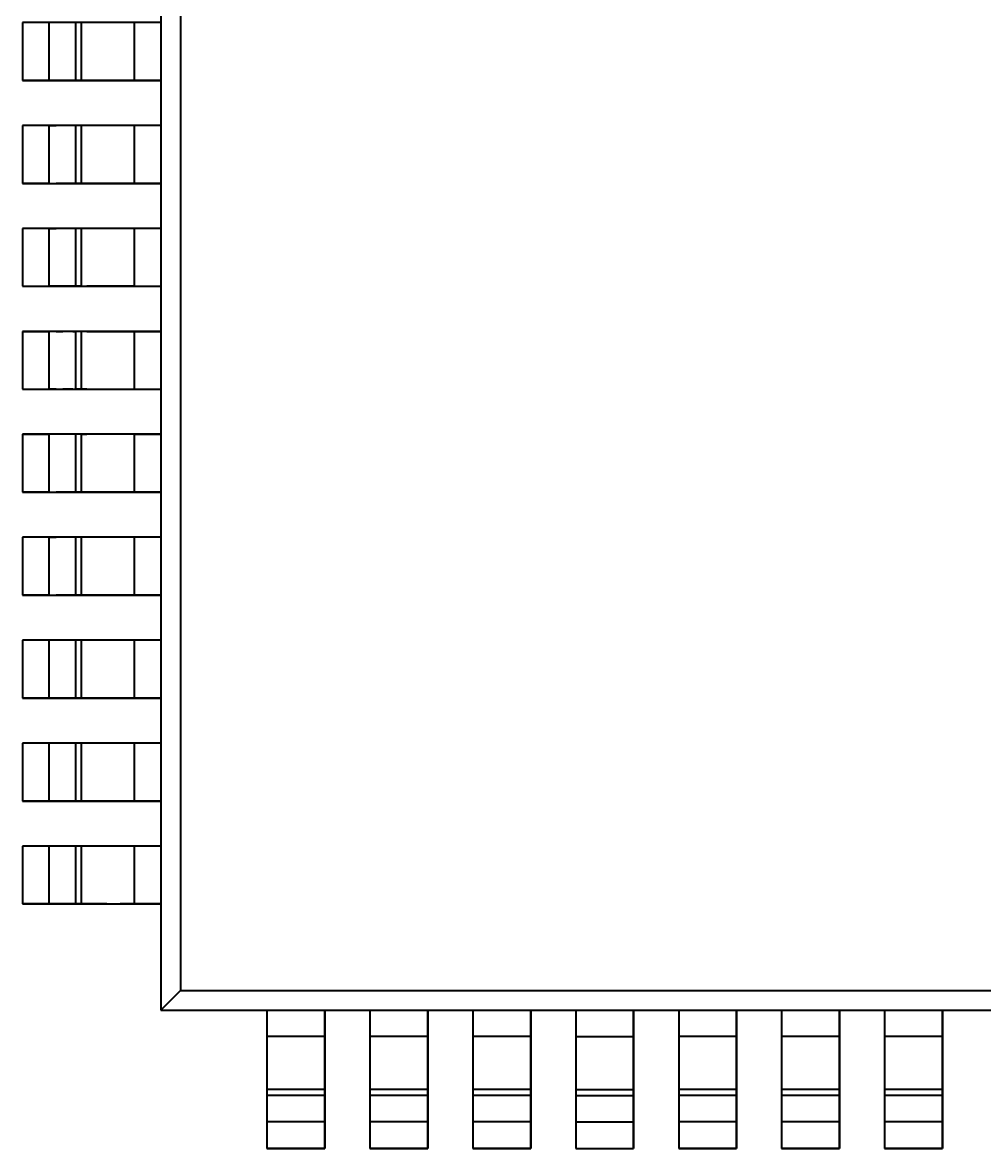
# Model space of a CAD drawing. Header units: inches. Extents: x -969 to 2045, y -594 to 12.
# Drawn here: x -794.25 to -779.3, y -189.72 to -172.22 of the extents above; entities that cross this region are included whole.
import ezdxf

# ---------------------------------------------------------------- set-up
doc = ezdxf.new("R2010")
doc.units = ezdxf.units.IN
doc.header["$MEASUREMENT"] = 0
doc.layers.add('Основная', color=7, linetype='Continuous', lineweight=40)

msp = doc.modelspace()

# ---------------------------------------------------------------- linework, layer by layer
at = {"layer": 'Основная'}
for p, q in [((-792.099, -167.367), (-792.099, -187.567)), ((-792.099, -167.367), (-792.099, -187.567)), ((-791.795, -167.671), (-791.795, -187.263)), ((-791.795, -167.671), (-791.795, -187.263)), ((-794.249, -172.217), (-794.249, -173.117)), ((-793.837, -172.217), (-794.249, -172.217)), ((-794.249, -172.217), (-794.249, -173.117)), ((-794.249, -172.217), (-794.249, -173.117)), ((-793.837, -172.217), (-794.249, -172.217)), ((-794.249, -172.217), (-794.249, -173.117)), ((-793.727, -172.217), (-793.837, -172.217)), ((-793.837, -172.217), (-793.837, -173.117)), ((-793.727, -172.217), (-793.837, -172.217)), ((-793.837, -172.217), (-793.837, -173.117)), ((-793.623, -172.217), (-793.727, -172.217)), ((-793.623, -172.217), (-793.727, -172.217)), ((-793.535, -172.217), (-793.623, -172.217)), ((-793.535, -172.217), (-793.623, -172.217)), ((-793.467, -172.217), (-793.535, -172.217)), ((-793.467, -172.217), (-793.535, -172.217)), ((-793.425, -172.217), (-793.467, -172.217)), ((-793.425, -172.217), (-793.467, -172.217)), ((-793.335, -172.217), (-793.425, -172.217)), ((-793.425, -172.217), (-793.425, -173.117)), ((-793.335, -172.217), (-793.425, -172.217)), ((-793.425, -172.217), (-793.425, -173.117)), ((-793.249, -172.217), (-793.335, -172.217)), ((-793.335, -172.217), (-793.335, -173.117)), ((-793.249, -172.217), (-793.335, -172.217)), ((-793.335, -172.217), (-793.335, -173.117)), ((-793.115, -172.217), (-793.249, -172.217)), ((-793.115, -172.217), (-793.249, -172.217)), ((-792.937, -172.217), (-793.115, -172.217)), ((-792.937, -172.217), (-793.115, -172.217)), ((-792.731, -172.217), (-792.937, -172.217)), ((-792.731, -172.217), (-792.937, -172.217)), ((-792.511, -172.217), (-792.731, -172.217)), ((-792.511, -172.217), (-792.731, -172.217)), ((-792.099, -172.217), (-792.511, -172.217)), ((-792.511, -172.217), (-792.511, -173.117)), ((-792.099, -172.217), (-792.511, -172.217)), ((-792.511, -172.217), (-792.511, -173.117)), ((-794.249, -173.117), (-792.099, -173.117)), ((-793.837, -173.117), (-794.249, -173.117)), ((-794.249, -173.117), (-792.099, -173.117)), ((-793.837, -173.117), (-794.249, -173.117)), ((-793.727, -173.117), (-793.837, -173.117)), ((-793.727, -173.117), (-793.837, -173.117)), ((-793.623, -173.117), (-793.727, -173.117)), ((-793.623, -173.117), (-793.727, -173.117)), ((-793.535, -173.117), (-793.623, -173.117)), ((-793.535, -173.117), (-793.623, -173.117)), ((-793.467, -173.117), (-793.535, -173.117)), ((-793.467, -173.117), (-793.535, -173.117)), ((-793.425, -173.117), (-793.467, -173.117)), ((-793.425, -173.117), (-793.467, -173.117)), ((-793.335, -173.117), (-793.425, -173.117)), ((-793.335, -173.117), (-793.425, -173.117)), ((-793.249, -173.117), (-793.335, -173.117)), ((-793.249, -173.117), (-793.335, -173.117)), ((-793.115, -173.117), (-793.249, -173.117)), ((-793.115, -173.117), (-793.249, -173.117)), ((-792.937, -173.117), (-793.115, -173.117)), ((-792.937, -173.117), (-793.115, -173.117)), ((-792.731, -173.117), (-792.937, -173.117)), ((-792.731, -173.117), (-792.937, -173.117)), ((-792.511, -173.117), (-792.731, -173.117)), ((-792.511, -173.117), (-792.731, -173.117)), ((-792.099, -173.117), (-792.511, -173.117)), ((-792.099, -173.117), (-792.511, -173.117)), ((-792.099, -173.117), (-792.099, -173.817)), ((-792.099, -173.117), (-792.099, -173.817)), ((-792.099, -173.817), (-794.249, -173.817)), ((-794.249, -173.817), (-794.249, -174.717)), ((-793.837, -173.817), (-794.249, -173.817)), ((-794.249, -173.817), (-794.249, -174.717)), ((-792.099, -173.817), (-794.249, -173.817)), ((-794.249, -173.817), (-794.249, -174.717)), ((-793.837, -173.817), (-794.249, -173.817)), ((-794.249, -173.817), (-794.249, -174.717)), ((-793.837, -173.817), (-793.727, -173.817)), ((-793.837, -173.817), (-793.837, -174.717)), ((-793.837, -173.817), (-793.727, -173.817)), ((-793.837, -173.817), (-793.837, -174.717)), ((-793.623, -173.817), (-793.727, -173.817)), ((-793.623, -173.817), (-793.727, -173.817)), ((-793.535, -173.817), (-793.623, -173.817)), ((-793.535, -173.817), (-793.623, -173.817)), ((-793.467, -173.817), (-793.535, -173.817)), ((-793.467, -173.817), (-793.535, -173.817)), ((-793.425, -173.817), (-793.467, -173.817)), ((-793.425, -173.817), (-793.467, -173.817)), ((-793.335, -173.817), (-793.425, -173.817)), ((-793.425, -173.817), (-793.425, -174.717)), ((-793.335, -173.817), (-793.425, -173.817)), ((-793.425, -173.817), (-793.425, -174.717)), ((-793.249, -173.817), (-793.335, -173.817)), ((-793.335, -173.817), (-793.335, -174.717)), ((-793.249, -173.817), (-793.335, -173.817)), ((-793.335, -173.817), (-793.335, -174.717)), ((-793.115, -173.817), (-793.249, -173.817)), ((-793.115, -173.817), (-793.249, -173.817)), ((-792.937, -173.817), (-793.115, -173.817)), ((-792.937, -173.817), (-793.115, -173.817)), ((-792.731, -173.817), (-792.937, -173.817)), ((-792.731, -173.817), (-792.937, -173.817)), ((-792.511, -173.817), (-792.731, -173.817)), ((-792.511, -173.817), (-792.731, -173.817)), ((-792.099, -173.817), (-792.511, -173.817)), ((-792.511, -173.817), (-792.511, -174.717)), ((-792.099, -173.817), (-792.511, -173.817)), ((-792.511, -173.817), (-792.511, -174.717)), ((-794.249, -174.717), (-792.099, -174.717)), ((-793.837, -174.717), (-794.249, -174.717)), ((-794.249, -174.717), (-792.099, -174.717)), ((-793.837, -174.717), (-794.249, -174.717)), ((-793.837, -174.717), (-793.727, -174.717)), ((-793.837, -174.717), (-793.727, -174.717)), ((-793.623, -174.717), (-793.727, -174.717)), ((-793.623, -174.717), (-793.727, -174.717)), ((-793.535, -174.717), (-793.623, -174.717)), ((-793.535, -174.717), (-793.623, -174.717)), ((-793.467, -174.717), (-793.535, -174.717)), ((-793.467, -174.717), (-793.535, -174.717)), ((-793.425, -174.717), (-793.467, -174.717)), ((-793.425, -174.717), (-793.467, -174.717)), ((-793.335, -174.717), (-793.425, -174.717)), ((-793.335, -174.717), (-793.425, -174.717)), ((-793.249, -174.717), (-793.335, -174.717)), ((-793.249, -174.717), (-793.335, -174.717)), ((-793.115, -174.717), (-793.249, -174.717)), ((-793.115, -174.717), (-793.249, -174.717)), ((-792.937, -174.717), (-793.115, -174.717)), ((-792.937, -174.717), (-793.115, -174.717)), ((-792.731, -174.717), (-792.937, -174.717)), ((-792.731, -174.717), (-792.937, -174.717)), ((-792.511, -174.717), (-792.731, -174.717)), ((-792.511, -174.717), (-792.731, -174.717)), ((-792.099, -174.717), (-792.511, -174.717)), ((-792.099, -174.717), (-792.511, -174.717)), ((-792.099, -174.717), (-792.099, -175.417)), ((-792.099, -174.717), (-792.099, -175.417)), ((-792.099, -175.417), (-794.249, -175.417)), ((-794.249, -175.417), (-794.249, -176.317)), ((-793.837, -175.417), (-794.249, -175.417)), ((-794.249, -175.417), (-794.249, -176.317)), ((-792.099, -175.417), (-794.249, -175.417)), ((-794.249, -175.417), (-794.249, -176.317)), ((-793.837, -175.417), (-794.249, -175.417)), ((-794.249, -175.417), (-794.249, -176.317)), ((-793.837, -175.417), (-793.727, -175.417)), ((-793.837, -175.417), (-793.837, -176.317)), ((-793.837, -175.417), (-793.727, -175.417)), ((-793.837, -175.417), (-793.837, -176.317)), ((-793.623, -175.417), (-793.727, -175.417)), ((-793.623, -175.417), (-793.727, -175.417)), ((-793.535, -175.417), (-793.623, -175.417)), ((-793.535, -175.417), (-793.623, -175.417)), ((-793.467, -175.417), (-793.535, -175.417)), ((-793.467, -175.417), (-793.535, -175.417)), ((-793.425, -175.417), (-793.467, -175.417)), ((-793.425, -175.417), (-793.467, -175.417)), ((-793.335, -175.417), (-793.425, -175.417)), ((-793.425, -175.417), (-793.425, -176.317)), ((-793.335, -175.417), (-793.425, -175.417)), ((-793.425, -175.417), (-793.425, -176.317)), ((-793.249, -175.417), (-793.335, -175.417)), ((-793.335, -175.417), (-793.335, -176.317)), ((-793.249, -175.417), (-793.335, -175.417)), ((-793.335, -175.417), (-793.335, -176.317)), ((-793.115, -175.417), (-793.249, -175.417)), ((-793.115, -175.417), (-793.249, -175.417)), ((-792.937, -175.417), (-793.115, -175.417)), ((-792.937, -175.417), (-793.115, -175.417)), ((-792.731, -175.417), (-792.937, -175.417)), ((-792.731, -175.417), (-792.937, -175.417)), ((-792.511, -175.417), (-792.731, -175.417)), ((-792.511, -175.417), (-792.731, -175.417)), ((-792.099, -175.417), (-792.511, -175.417)), ((-792.511, -175.417), (-792.511, -176.317)), ((-792.099, -175.417), (-792.511, -175.417)), ((-792.511, -175.417), (-792.511, -176.317)), ((-794.249, -176.317), (-792.099, -176.317)), ((-794.249, -176.317), (-793.837, -176.317)), ((-794.249, -176.317), (-792.099, -176.317)), ((-794.249, -176.317), (-793.837, -176.317)), ((-793.727, -176.317), (-793.837, -176.317)), ((-793.727, -176.317), (-793.837, -176.317)), ((-793.623, -176.317), (-793.727, -176.317)), ((-793.623, -176.317), (-793.727, -176.317)), ((-793.535, -176.317), (-793.623, -176.317)), ((-793.535, -176.317), (-793.623, -176.317)), ((-793.467, -176.317), (-793.535, -176.317)), ((-793.467, -176.317), (-793.535, -176.317)), ((-793.425, -176.317), (-793.467, -176.317)), ((-793.425, -176.317), (-793.467, -176.317)), ((-793.335, -176.317), (-793.425, -176.317)), ((-793.335, -176.317), (-793.425, -176.317)), ((-793.335, -176.317), (-793.249, -176.317)), ((-793.335, -176.317), (-793.249, -176.317)), ((-793.115, -176.317), (-793.249, -176.317)), ((-793.115, -176.317), (-793.249, -176.317)), ((-792.937, -176.317), (-793.115, -176.317)), ((-792.937, -176.317), (-793.115, -176.317)), ((-792.731, -176.317), (-792.937, -176.317)), ((-792.731, -176.317), (-792.937, -176.317)), ((-792.511, -176.317), (-792.731, -176.317)), ((-792.511, -176.317), (-792.731, -176.317)), ((-792.511, -176.317), (-792.099, -176.317)), ((-792.511, -176.317), (-792.099, -176.317)), ((-792.099, -176.317), (-792.099, -177.017)), ((-792.099, -176.317), (-792.099, -177.017)), ((-792.099, -177.017), (-794.249, -177.017)), ((-794.249, -177.017), (-794.249, -177.917)), ((-794.249, -177.017), (-793.837, -177.017)), ((-794.249, -177.017), (-794.249, -177.917)), ((-792.099, -177.017), (-794.249, -177.017)), ((-794.249, -177.017), (-794.249, -177.917)), ((-794.249, -177.017), (-793.837, -177.017)), ((-794.249, -177.017), (-794.249, -177.917)), ((-793.727, -177.017), (-793.837, -177.017)), ((-793.837, -177.017), (-793.837, -177.917)), ((-793.727, -177.017), (-793.837, -177.017)), ((-793.837, -177.017), (-793.837, -177.917)), ((-793.727, -177.017), (-793.623, -177.017)), ((-793.727, -177.017), (-793.623, -177.017)), ((-793.535, -177.017), (-793.623, -177.017)), ((-793.535, -177.017), (-793.623, -177.017)), ((-793.467, -177.017), (-793.535, -177.017)), ((-793.467, -177.017), (-793.535, -177.017)), ((-793.467, -177.017), (-793.425, -177.017)), ((-793.467, -177.017), (-793.425, -177.017)), ((-793.335, -177.017), (-793.425, -177.017)), ((-793.425, -177.017), (-793.425, -177.917)), ((-793.335, -177.017), (-793.425, -177.017)), ((-793.425, -177.017), (-793.425, -177.917)), ((-793.249, -177.017), (-793.335, -177.017)), ((-793.335, -177.017), (-793.335, -177.917)), ((-793.249, -177.017), (-793.335, -177.017)), ((-793.335, -177.017), (-793.335, -177.917)), ((-793.249, -177.017), (-793.115, -177.017)), ((-793.249, -177.017), (-793.115, -177.017)), ((-793.115, -177.017), (-792.937, -177.017)), ((-793.115, -177.017), (-792.937, -177.017)), ((-792.937, -177.017), (-792.731, -177.017)), ((-792.937, -177.017), (-792.731, -177.017)), ((-792.731, -177.017), (-792.511, -177.017)), ((-792.731, -177.017), (-792.511, -177.017)), ((-792.511, -177.017), (-792.099, -177.017)), ((-792.511, -177.017), (-792.511, -177.917)), ((-792.511, -177.017), (-792.099, -177.017)), ((-792.511, -177.017), (-792.511, -177.917)), ((-794.249, -177.917), (-792.099, -177.917)), ((-794.249, -177.917), (-793.837, -177.917)), ((-794.249, -177.917), (-792.099, -177.917)), ((-794.249, -177.917), (-793.837, -177.917)), ((-793.727, -177.917), (-793.837, -177.917)), ((-793.727, -177.917), (-793.837, -177.917)), ((-793.727, -177.917), (-793.623, -177.917)), ((-793.727, -177.917), (-793.623, -177.917)), ((-793.535, -177.917), (-793.623, -177.917)), ((-793.535, -177.917), (-793.623, -177.917)), ((-793.467, -177.917), (-793.535, -177.917)), ((-793.467, -177.917), (-793.535, -177.917)), ((-793.467, -177.917), (-793.425, -177.917)), ((-793.467, -177.917), (-793.425, -177.917)), ((-793.335, -177.917), (-793.425, -177.917)), ((-793.335, -177.917), (-793.425, -177.917)), ((-793.249, -177.917), (-793.335, -177.917)), ((-793.249, -177.917), (-793.335, -177.917)), ((-793.249, -177.917), (-793.115, -177.917)), ((-793.249, -177.917), (-793.115, -177.917)), ((-793.115, -177.917), (-792.937, -177.917)), ((-793.115, -177.917), (-792.937, -177.917)), ((-792.937, -177.917), (-792.731, -177.917)), ((-792.937, -177.917), (-792.731, -177.917)), ((-792.731, -177.917), (-792.511, -177.917)), ((-792.731, -177.917), (-792.511, -177.917)), ((-792.511, -177.917), (-792.099, -177.917)), ((-792.511, -177.917), (-792.099, -177.917)), ((-792.099, -177.917), (-792.099, -178.617)), ((-792.099, -177.917), (-792.099, -178.617)), ((-792.099, -178.617), (-794.249, -178.617)), ((-794.249, -178.617), (-794.249, -179.517)), ((-794.249, -178.617), (-793.837, -178.617)), ((-794.249, -178.617), (-794.249, -179.517)), ((-792.099, -178.617), (-794.249, -178.617)), ((-794.249, -178.617), (-794.249, -179.517)), ((-794.249, -178.617), (-793.837, -178.617)), ((-794.249, -178.617), (-794.249, -179.517)), ((-793.727, -178.617), (-793.837, -178.617)), ((-793.837, -178.617), (-793.837, -179.517)), ((-793.727, -178.617), (-793.837, -178.617)), ((-793.837, -178.617), (-793.837, -179.517)), ((-793.623, -178.617), (-793.727, -178.617)), ((-793.623, -178.617), (-793.727, -178.617)), ((-793.535, -178.617), (-793.623, -178.617)), ((-793.535, -178.617), (-793.623, -178.617)), ((-793.467, -178.617), (-793.535, -178.617)), ((-793.467, -178.617), (-793.535, -178.617)), ((-793.425, -178.617), (-793.467, -178.617)), ((-793.425, -178.617), (-793.467, -178.617)), ((-793.335, -178.617), (-793.425, -178.617)), ((-793.425, -178.617), (-793.425, -179.517)), ((-793.335, -178.617), (-793.425, -178.617)), ((-793.425, -178.617), (-793.425, -179.517)), ((-793.335, -178.617), (-793.249, -178.617)), ((-793.335, -178.617), (-793.335, -179.517)), ((-793.335, -178.617), (-793.249, -178.617)), ((-793.335, -178.617), (-793.335, -179.517)), ((-793.115, -178.617), (-793.249, -178.617)), ((-793.115, -178.617), (-793.249, -178.617)), ((-792.937, -178.617), (-793.115, -178.617)), ((-792.937, -178.617), (-793.115, -178.617)), ((-792.731, -178.617), (-792.937, -178.617)), ((-792.731, -178.617), (-792.937, -178.617)), ((-792.511, -178.617), (-792.731, -178.617)), ((-792.511, -178.617), (-792.731, -178.617)), ((-792.511, -178.617), (-792.099, -178.617)), ((-792.511, -178.617), (-792.511, -179.517)), ((-792.511, -178.617), (-792.099, -178.617)), ((-792.511, -178.617), (-792.511, -179.517)), ((-794.249, -179.517), (-792.099, -179.517)), ((-793.837, -179.517), (-794.249, -179.517)), ((-794.249, -179.517), (-792.099, -179.517)), ((-793.837, -179.517), (-794.249, -179.517)), ((-793.837, -179.517), (-793.727, -179.517)), ((-793.837, -179.517), (-793.727, -179.517)), ((-793.623, -179.517), (-793.727, -179.517)), ((-793.623, -179.517), (-793.727, -179.517)), ((-793.535, -179.517), (-793.623, -179.517)), ((-793.535, -179.517), (-793.623, -179.517)), ((-793.467, -179.517), (-793.535, -179.517)), ((-793.467, -179.517), (-793.535, -179.517)), ((-793.425, -179.517), (-793.467, -179.517)), ((-793.425, -179.517), (-793.467, -179.517)), ((-793.335, -179.517), (-793.425, -179.517)), ((-793.335, -179.517), (-793.425, -179.517)), ((-793.249, -179.517), (-793.335, -179.517)), ((-793.249, -179.517), (-793.335, -179.517)), ((-793.115, -179.517), (-793.249, -179.517)), ((-793.115, -179.517), (-793.249, -179.517)), ((-792.937, -179.517), (-793.115, -179.517)), ((-792.937, -179.517), (-793.115, -179.517)), ((-792.731, -179.517), (-792.937, -179.517)), ((-792.731, -179.517), (-792.937, -179.517)), ((-792.511, -179.517), (-792.731, -179.517)), ((-792.511, -179.517), (-792.731, -179.517)), ((-792.099, -179.517), (-792.511, -179.517)), ((-792.099, -179.517), (-792.511, -179.517)), ((-792.099, -179.517), (-792.099, -180.217)), ((-792.099, -179.517), (-792.099, -180.217)), ((-792.099, -180.217), (-794.249, -180.217)), ((-794.249, -180.217), (-794.249, -181.117)), ((-793.837, -180.217), (-794.249, -180.217)), ((-794.249, -180.217), (-794.249, -181.117)), ((-792.099, -180.217), (-794.249, -180.217)), ((-794.249, -180.217), (-794.249, -181.117)), ((-793.837, -180.217), (-794.249, -180.217)), ((-794.249, -180.217), (-794.249, -181.117)), ((-793.837, -180.217), (-793.727, -180.217)), ((-793.837, -180.217), (-793.837, -181.117)), ((-793.837, -180.217), (-793.727, -180.217)), ((-793.837, -180.217), (-793.837, -181.117)), ((-793.623, -180.217), (-793.727, -180.217)), ((-793.623, -180.217), (-793.727, -180.217)), ((-793.535, -180.217), (-793.623, -180.217)), ((-793.535, -180.217), (-793.623, -180.217)), ((-793.467, -180.217), (-793.535, -180.217)), ((-793.467, -180.217), (-793.535, -180.217)), ((-793.425, -180.217), (-793.467, -180.217)), ((-793.425, -180.217), (-793.467, -180.217)), ((-793.335, -180.217), (-793.425, -180.217)), ((-793.425, -180.217), (-793.425, -181.117)), ((-793.335, -180.217), (-793.425, -180.217)), ((-793.425, -180.217), (-793.425, -181.117)), ((-793.249, -180.217), (-793.335, -180.217)), ((-793.335, -180.217), (-793.335, -181.117)), ((-793.249, -180.217), (-793.335, -180.217)), ((-793.335, -180.217), (-793.335, -181.117)), ((-793.115, -180.217), (-793.249, -180.217)), ((-793.115, -180.217), (-793.249, -180.217)), ((-792.937, -180.217), (-793.115, -180.217)), ((-792.937, -180.217), (-793.115, -180.217)), ((-792.731, -180.217), (-792.937, -180.217)), ((-792.731, -180.217), (-792.937, -180.217)), ((-792.511, -180.217), (-792.731, -180.217)), ((-792.511, -180.217), (-792.731, -180.217)), ((-792.099, -180.217), (-792.511, -180.217)), ((-792.511, -180.217), (-792.511, -181.117)), ((-792.099, -180.217), (-792.511, -180.217)), ((-792.511, -180.217), (-792.511, -181.117)), ((-794.249, -181.117), (-792.099, -181.117)), ((-793.837, -181.117), (-794.249, -181.117)), ((-794.249, -181.117), (-792.099, -181.117)), ((-793.837, -181.117), (-794.249, -181.117)), ((-793.837, -181.117), (-793.727, -181.117)), ((-793.837, -181.117), (-793.727, -181.117)), ((-793.623, -181.117), (-793.727, -181.117)), ((-793.623, -181.117), (-793.727, -181.117)), ((-793.535, -181.117), (-793.623, -181.117)), ((-793.535, -181.117), (-793.623, -181.117)), ((-793.467, -181.117), (-793.535, -181.117)), ((-793.467, -181.117), (-793.535, -181.117)), ((-793.425, -181.117), (-793.467, -181.117)), ((-793.425, -181.117), (-793.467, -181.117)), ((-793.335, -181.117), (-793.425, -181.117)), ((-793.335, -181.117), (-793.425, -181.117)), ((-793.249, -181.117), (-793.335, -181.117)), ((-793.249, -181.117), (-793.335, -181.117)), ((-793.115, -181.117), (-793.249, -181.117)), ((-793.115, -181.117), (-793.249, -181.117)), ((-792.937, -181.117), (-793.115, -181.117)), ((-792.937, -181.117), (-793.115, -181.117)), ((-792.731, -181.117), (-792.937, -181.117)), ((-792.731, -181.117), (-792.937, -181.117)), ((-792.511, -181.117), (-792.731, -181.117)), ((-792.511, -181.117), (-792.731, -181.117)), ((-792.099, -181.117), (-792.511, -181.117)), ((-792.099, -181.117), (-792.511, -181.117)), ((-792.099, -181.117), (-792.099, -181.817)), ((-792.099, -181.117), (-792.099, -181.817)), ((-792.099, -181.817), (-794.249, -181.817)), ((-794.249, -181.817), (-794.249, -182.717)), ((-793.837, -181.817), (-794.249, -181.817)), ((-794.249, -181.817), (-794.249, -182.717)), ((-792.099, -181.817), (-794.249, -181.817)), ((-794.249, -181.817), (-794.249, -182.717)), ((-793.837, -181.817), (-794.249, -181.817)), ((-794.249, -181.817), (-794.249, -182.717)), ((-793.727, -181.817), (-793.837, -181.817)), ((-793.837, -181.817), (-793.837, -182.717)), ((-793.727, -181.817), (-793.837, -181.817)), ((-793.837, -181.817), (-793.837, -182.717)), ((-793.623, -181.817), (-793.727, -181.817)), ((-793.623, -181.817), (-793.727, -181.817)), ((-793.535, -181.817), (-793.623, -181.817)), ((-793.535, -181.817), (-793.623, -181.817)), ((-793.467, -181.817), (-793.535, -181.817)), ((-793.467, -181.817), (-793.535, -181.817)), ((-793.425, -181.817), (-793.467, -181.817)), ((-793.425, -181.817), (-793.467, -181.817)), ((-793.335, -181.817), (-793.425, -181.817)), ((-793.425, -181.817), (-793.425, -182.717)), ((-793.335, -181.817), (-793.425, -181.817)), ((-793.425, -181.817), (-793.425, -182.717)), ((-793.249, -181.817), (-793.335, -181.817)), ((-793.335, -181.817), (-793.335, -182.717)), ((-793.249, -181.817), (-793.335, -181.817)), ((-793.335, -181.817), (-793.335, -182.717)), ((-793.115, -181.817), (-793.249, -181.817)), ((-793.115, -181.817), (-793.249, -181.817)), ((-792.937, -181.817), (-793.115, -181.817)), ((-792.937, -181.817), (-793.115, -181.817)), ((-792.731, -181.817), (-792.937, -181.817)), ((-792.731, -181.817), (-792.937, -181.817)), ((-792.511, -181.817), (-792.731, -181.817)), ((-792.511, -181.817), (-792.731, -181.817)), ((-792.099, -181.817), (-792.511, -181.817)), ((-792.511, -181.817), (-792.511, -182.717)), ((-792.099, -181.817), (-792.511, -181.817)), ((-792.511, -181.817), (-792.511, -182.717)), ((-794.249, -182.717), (-792.099, -182.717)), ((-793.837, -182.717), (-794.249, -182.717)), ((-794.249, -182.717), (-792.099, -182.717)), ((-793.837, -182.717), (-794.249, -182.717)), ((-793.727, -182.717), (-793.837, -182.717)), ((-793.727, -182.717), (-793.837, -182.717)), ((-793.623, -182.717), (-793.727, -182.717)), ((-793.623, -182.717), (-793.727, -182.717)), ((-793.535, -182.717), (-793.623, -182.717)), ((-793.535, -182.717), (-793.623, -182.717)), ((-793.467, -182.717), (-793.535, -182.717)), ((-793.467, -182.717), (-793.535, -182.717)), ((-793.425, -182.717), (-793.467, -182.717)), ((-793.425, -182.717), (-793.467, -182.717)), ((-793.335, -182.717), (-793.425, -182.717)), ((-793.335, -182.717), (-793.425, -182.717)), ((-793.249, -182.717), (-793.335, -182.717)), ((-793.249, -182.717), (-793.335, -182.717)), ((-793.115, -182.717), (-793.249, -182.717)), ((-793.115, -182.717), (-793.249, -182.717)), ((-792.937, -182.717), (-793.115, -182.717)), ((-792.937, -182.717), (-793.115, -182.717)), ((-792.731, -182.717), (-792.937, -182.717)), ((-792.731, -182.717), (-792.937, -182.717)), ((-792.511, -182.717), (-792.731, -182.717)), ((-792.511, -182.717), (-792.731, -182.717)), ((-792.099, -182.717), (-792.511, -182.717)), ((-792.099, -182.717), (-792.511, -182.717)), ((-792.099, -182.717), (-792.099, -183.417)), ((-792.099, -182.717), (-792.099, -183.417)), ((-792.099, -183.417), (-794.249, -183.417)), ((-794.249, -183.417), (-794.249, -184.317)), ((-793.837, -183.417), (-794.249, -183.417)), ((-794.249, -183.417), (-794.249, -184.317)), ((-792.099, -183.417), (-794.249, -183.417)), ((-794.249, -183.417), (-794.249, -184.317)), ((-793.837, -183.417), (-794.249, -183.417)), ((-794.249, -183.417), (-794.249, -184.317)), ((-793.727, -183.417), (-793.837, -183.417)), ((-793.837, -183.417), (-793.837, -184.317)), ((-793.727, -183.417), (-793.837, -183.417)), ((-793.837, -183.417), (-793.837, -184.317)), ((-793.623, -183.417), (-793.727, -183.417)), ((-793.623, -183.417), (-793.727, -183.417)), ((-793.535, -183.417), (-793.623, -183.417)), ((-793.535, -183.417), (-793.623, -183.417)), ((-793.467, -183.417), (-793.535, -183.417)), ((-793.467, -183.417), (-793.535, -183.417)), ((-793.425, -183.417), (-793.467, -183.417)), ((-793.425, -183.417), (-793.467, -183.417)), ((-793.335, -183.417), (-793.425, -183.417)), ((-793.425, -183.417), (-793.425, -184.317)), ((-793.335, -183.417), (-793.425, -183.417)), ((-793.425, -183.417), (-793.425, -184.317)), ((-793.249, -183.417), (-793.335, -183.417)), ((-793.335, -183.417), (-793.335, -184.317)), ((-793.249, -183.417), (-793.335, -183.417)), ((-793.335, -183.417), (-793.335, -184.317)), ((-793.115, -183.417), (-793.249, -183.417)), ((-793.115, -183.417), (-793.249, -183.417)), ((-792.937, -183.417), (-793.115, -183.417)), ((-792.937, -183.417), (-793.115, -183.417)), ((-792.731, -183.417), (-792.937, -183.417)), ((-792.731, -183.417), (-792.937, -183.417)), ((-792.511, -183.417), (-792.731, -183.417)), ((-792.511, -183.417), (-792.731, -183.417)), ((-792.099, -183.417), (-792.511, -183.417)), ((-792.511, -183.417), (-792.511, -184.317)), ((-792.099, -183.417), (-792.511, -183.417)), ((-792.511, -183.417), (-792.511, -184.317)), ((-794.249, -184.317), (-792.099, -184.317)), ((-793.837, -184.317), (-794.249, -184.317)), ((-794.249, -184.317), (-792.099, -184.317)), ((-793.837, -184.317), (-794.249, -184.317)), ((-793.727, -184.317), (-793.837, -184.317)), ((-793.727, -184.317), (-793.837, -184.317)), ((-793.623, -184.317), (-793.727, -184.317)), ((-793.623, -184.317), (-793.727, -184.317)), ((-793.535, -184.317), (-793.623, -184.317)), ((-793.535, -184.317), (-793.623, -184.317)), ((-793.467, -184.317), (-793.535, -184.317)), ((-793.467, -184.317), (-793.535, -184.317)), ((-793.425, -184.317), (-793.467, -184.317)), ((-793.425, -184.317), (-793.467, -184.317)), ((-793.335, -184.317), (-793.425, -184.317)), ((-793.335, -184.317), (-793.425, -184.317)), ((-793.249, -184.317), (-793.335, -184.317)), ((-793.249, -184.317), (-793.335, -184.317)), ((-793.115, -184.317), (-793.249, -184.317)), ((-793.115, -184.317), (-793.249, -184.317)), ((-792.937, -184.317), (-793.115, -184.317)), ((-792.937, -184.317), (-793.115, -184.317)), ((-792.731, -184.317), (-792.937, -184.317)), ((-792.731, -184.317), (-792.937, -184.317)), ((-792.511, -184.317), (-792.731, -184.317)), ((-792.511, -184.317), (-792.731, -184.317)), ((-792.099, -184.317), (-792.511, -184.317)), ((-792.099, -184.317), (-792.511, -184.317)), ((-792.099, -184.317), (-792.099, -185.017)), ((-792.099, -184.317), (-792.099, -185.017)), ((-792.099, -185.017), (-794.249, -185.017)), ((-794.249, -185.017), (-794.249, -185.917)), ((-793.837, -185.017), (-794.249, -185.017)), ((-794.249, -185.017), (-794.249, -185.917)), ((-792.099, -185.017), (-794.249, -185.017)), ((-794.249, -185.017), (-794.249, -185.917)), ((-793.837, -185.017), (-794.249, -185.017)), ((-794.249, -185.017), (-794.249, -185.917)), ((-793.727, -185.017), (-793.837, -185.017)), ((-793.837, -185.017), (-793.837, -185.917)), ((-793.727, -185.017), (-793.837, -185.017)), ((-793.837, -185.017), (-793.837, -185.917)), ((-793.623, -185.017), (-793.727, -185.017)), ((-793.623, -185.017), (-793.727, -185.017)), ((-793.535, -185.017), (-793.623, -185.017)), ((-793.535, -185.017), (-793.623, -185.017)), ((-793.467, -185.017), (-793.535, -185.017)), ((-793.467, -185.017), (-793.535, -185.017)), ((-793.425, -185.017), (-793.467, -185.017)), ((-793.425, -185.017), (-793.467, -185.017)), ((-793.335, -185.017), (-793.425, -185.017)), ((-793.425, -185.017), (-793.425, -185.917)), ((-793.335, -185.017), (-793.425, -185.017)), ((-793.425, -185.017), (-793.425, -185.917)), ((-793.249, -185.017), (-793.335, -185.017)), ((-793.335, -185.017), (-793.335, -185.917)), ((-793.249, -185.017), (-793.335, -185.017)), ((-793.335, -185.017), (-793.335, -185.917)), ((-793.115, -185.017), (-793.249, -185.017)), ((-793.115, -185.017), (-793.249, -185.017)), ((-792.937, -185.017), (-793.115, -185.017)), ((-792.937, -185.017), (-793.115, -185.017)), ((-792.731, -185.017), (-792.937, -185.017)), ((-792.731, -185.017), (-792.937, -185.017)), ((-792.511, -185.017), (-792.731, -185.017)), ((-792.511, -185.017), (-792.731, -185.017)), ((-792.099, -185.017), (-792.511, -185.017)), ((-792.511, -185.017), (-792.511, -185.917)), ((-792.099, -185.017), (-792.511, -185.017)), ((-792.511, -185.017), (-792.511, -185.917)), ((-794.249, -185.917), (-792.099, -185.917)), ((-793.837, -185.917), (-794.249, -185.917)), ((-794.249, -185.917), (-792.099, -185.917)), ((-793.837, -185.917), (-794.249, -185.917)), ((-793.727, -185.917), (-793.837, -185.917)), ((-793.727, -185.917), (-793.837, -185.917)), ((-793.623, -185.917), (-793.727, -185.917)), ((-793.623, -185.917), (-793.727, -185.917)), ((-793.535, -185.917), (-793.623, -185.917)), ((-793.535, -185.917), (-793.623, -185.917)), ((-793.467, -185.917), (-793.535, -185.917)), ((-793.467, -185.917), (-793.535, -185.917)), ((-793.425, -185.917), (-793.467, -185.917)), ((-793.425, -185.917), (-793.467, -185.917)), ((-793.335, -185.917), (-793.425, -185.917)), ((-793.335, -185.917), (-793.425, -185.917)), ((-793.249, -185.917), (-793.335, -185.917)), ((-793.249, -185.917), (-793.335, -185.917)), ((-793.115, -185.917), (-793.249, -185.917)), ((-793.115, -185.917), (-793.249, -185.917)), ((-792.937, -185.917), (-793.115, -185.917)), ((-792.937, -185.917), (-793.115, -185.917)), ((-792.937, -185.917), (-792.731, -185.917)), ((-792.937, -185.917), (-792.731, -185.917)), ((-792.511, -185.917), (-792.731, -185.917)), ((-792.511, -185.917), (-792.731, -185.917)), ((-792.099, -185.917), (-792.511, -185.917)), ((-792.099, -185.917), (-792.511, -185.917)), ((-792.099, -185.917), (-792.099, -187.567)), ((-792.099, -185.917), (-792.099, -187.567)), ((-791.795, -187.263), (-792.099, -187.567)), ((-791.795, -187.263), (-792.099, -187.567)), ((-791.795, -187.263), (-772.203, -187.263)), ((-791.795, -187.263), (-772.203, -187.263)), ((-792.099, -187.567), (-790.449, -187.567)), ((-792.099, -187.567), (-771.899, -187.567)), ((-792.099, -187.567), (-790.449, -187.567)), ((-792.099, -187.567), (-771.899, -187.567)), ((-790.449, -187.567), (-790.449, -189.717)), ((-790.449, -187.567), (-790.449, -187.979)), ((-790.449, -187.567), (-790.449, -189.717)), ((-790.449, -187.567), (-790.449, -187.979)), ((-789.549, -189.717), (-789.549, -187.567)), ((-789.549, -187.567), (-788.849, -187.567)), ((-789.549, -187.567), (-789.549, -187.979)), ((-789.549, -189.717), (-789.549, -187.567)), ((-789.549, -187.567), (-788.849, -187.567)), ((-789.549, -187.567), (-789.549, -187.979)), ((-788.849, -187.567), (-788.849, -189.717)), ((-788.849, -187.567), (-788.849, -187.979)), ((-788.849, -187.567), (-788.849, -189.717)), ((-788.849, -187.567), (-788.849, -187.979)), ((-787.949, -189.717), (-787.949, -187.567)), ((-787.949, -187.567), (-787.249, -187.567)), ((-787.949, -187.567), (-787.949, -187.979)), ((-787.949, -189.717), (-787.949, -187.567)), ((-787.949, -187.567), (-787.249, -187.567)), ((-787.949, -187.567), (-787.949, -187.979)), ((-787.249, -187.567), (-787.249, -189.717)), ((-787.249, -187.567), (-787.249, -187.979)), ((-787.249, -187.567), (-787.249, -189.717)), ((-787.249, -187.567), (-787.249, -187.979)), ((-786.349, -189.717), (-786.349, -187.567)), ((-786.349, -187.567), (-785.649, -187.567)), ((-786.349, -187.567), (-786.349, -187.979)), ((-786.349, -189.717), (-786.349, -187.567)), ((-786.349, -187.567), (-785.649, -187.567)), ((-786.349, -187.567), (-786.349, -187.979)), ((-785.649, -187.567), (-785.649, -189.717)), ((-785.649, -187.567), (-785.649, -187.979)), ((-785.649, -187.567), (-785.649, -189.717)), ((-785.649, -187.567), (-785.649, -187.979)), ((-784.749, -189.717), (-784.749, -187.567)), ((-784.749, -187.567), (-784.049, -187.567)), ((-784.749, -187.567), (-784.749, -187.979)), ((-784.749, -189.717), (-784.749, -187.567)), ((-784.749, -187.567), (-784.049, -187.567)), ((-784.749, -187.567), (-784.749, -187.979)), ((-784.049, -187.567), (-784.049, -189.717)), ((-784.049, -187.567), (-784.049, -187.979)), ((-784.049, -187.567), (-784.049, -189.717)), ((-784.049, -187.567), (-784.049, -187.979)), ((-783.149, -189.717), (-783.149, -187.567)), ((-783.149, -187.567), (-782.449, -187.567)), ((-783.149, -187.567), (-783.149, -187.979)), ((-783.149, -189.717), (-783.149, -187.567)), ((-783.149, -187.567), (-782.449, -187.567)), ((-783.149, -187.567), (-783.149, -187.979)), ((-782.449, -187.567), (-782.449, -189.717)), ((-782.449, -187.567), (-782.449, -187.979)), ((-782.449, -187.567), (-782.449, -189.717)), ((-782.449, -187.567), (-782.449, -187.979)), ((-781.549, -189.717), (-781.549, -187.567)), ((-781.549, -187.567), (-780.849, -187.567)), ((-781.549, -187.567), (-781.549, -187.979)), ((-781.549, -189.717), (-781.549, -187.567)), ((-781.549, -187.567), (-780.849, -187.567)), ((-781.549, -187.567), (-781.549, -187.979)), ((-780.849, -187.567), (-780.849, -189.717)), ((-780.849, -187.567), (-780.849, -187.979)), ((-780.849, -187.567), (-780.849, -189.717)), ((-780.849, -187.567), (-780.849, -187.979)), ((-779.949, -189.717), (-779.949, -187.567)), ((-779.949, -187.567), (-779.249, -187.567)), ((-779.949, -187.567), (-779.949, -187.979)), ((-779.949, -189.717), (-779.949, -187.567)), ((-779.949, -187.567), (-779.249, -187.567)), ((-779.949, -187.567), (-779.949, -187.979)), ((-790.449, -187.979), (-790.449, -188.201)), ((-789.549, -187.979), (-790.449, -187.979)), ((-790.449, -187.979), (-790.449, -188.201)), ((-789.549, -187.979), (-790.449, -187.979)), ((-789.549, -187.979), (-789.549, -188.201)), ((-789.549, -187.979), (-789.549, -188.201)), ((-788.849, -187.979), (-788.849, -188.201)), ((-787.949, -187.979), (-788.849, -187.979)), ((-788.849, -187.979), (-788.849, -188.201)), ((-787.949, -187.979), (-788.849, -187.979)), ((-787.949, -187.979), (-787.949, -188.201)), ((-787.949, -187.979), (-787.949, -188.201)), ((-787.249, -187.979), (-787.249, -188.201)), ((-786.349, -187.979), (-787.249, -187.979)), ((-787.249, -187.979), (-787.249, -188.201)), ((-786.349, -187.979), (-787.249, -187.979)), ((-786.349, -187.979), (-786.349, -188.201)), ((-786.349, -187.979), (-786.349, -188.201)), ((-785.649, -187.979), (-785.649, -188.201)), ((-785.649, -187.979), (-784.749, -187.979)), ((-785.649, -187.979), (-785.649, -188.201)), ((-785.649, -187.979), (-784.749, -187.979)), ((-784.749, -187.979), (-784.749, -188.201)), ((-784.749, -187.979), (-784.749, -188.201)), ((-784.049, -187.979), (-784.049, -188.201)), ((-783.149, -187.979), (-784.049, -187.979)), ((-784.049, -187.979), (-784.049, -188.201)), ((-783.149, -187.979), (-784.049, -187.979)), ((-783.149, -187.979), (-783.149, -188.201)), ((-783.149, -187.979), (-783.149, -188.201)), ((-782.449, -187.979), (-782.449, -188.201)), ((-781.549, -187.979), (-782.449, -187.979)), ((-782.449, -187.979), (-782.449, -188.201)), ((-781.549, -187.979), (-782.449, -187.979)), ((-781.549, -187.979), (-781.549, -188.201)), ((-781.549, -187.979), (-781.549, -188.201)), ((-780.849, -187.979), (-780.849, -188.201)), ((-779.949, -187.979), (-780.849, -187.979)), ((-780.849, -187.979), (-780.849, -188.201)), ((-779.949, -187.979), (-780.849, -187.979)), ((-779.949, -187.979), (-779.949, -188.201)), ((-779.949, -187.979), (-779.949, -188.201)), ((-790.449, -188.201), (-790.449, -188.405)), ((-790.449, -188.201), (-790.449, -188.405)), ((-789.549, -188.201), (-789.549, -188.405)), ((-789.549, -188.201), (-789.549, -188.405)), ((-788.849, -188.201), (-788.849, -188.405)), ((-788.849, -188.201), (-788.849, -188.405)), ((-787.949, -188.201), (-787.949, -188.405)), ((-787.949, -188.201), (-787.949, -188.405)), ((-787.249, -188.201), (-787.249, -188.405)), ((-787.249, -188.201), (-787.249, -188.405)), ((-786.349, -188.201), (-786.349, -188.405)), ((-786.349, -188.201), (-786.349, -188.405)), ((-785.649, -188.201), (-785.649, -188.405)), ((-785.649, -188.201), (-785.649, -188.405)), ((-784.749, -188.201), (-784.749, -188.405)), ((-784.749, -188.201), (-784.749, -188.405)), ((-784.049, -188.201), (-784.049, -188.405)), ((-784.049, -188.201), (-784.049, -188.405)), ((-783.149, -188.201), (-783.149, -188.405)), ((-783.149, -188.201), (-783.149, -188.405)), ((-782.449, -188.201), (-782.449, -188.405)), ((-782.449, -188.201), (-782.449, -188.405)), ((-781.549, -188.201), (-781.549, -188.405)), ((-781.549, -188.201), (-781.549, -188.405)), ((-780.849, -188.201), (-780.849, -188.405)), ((-780.849, -188.201), (-780.849, -188.405)), ((-779.949, -188.201), (-779.949, -188.405)), ((-779.949, -188.201), (-779.949, -188.405)), ((-790.449, -188.405), (-790.449, -188.583)), ((-790.449, -188.405), (-790.449, -188.583)), ((-789.549, -188.405), (-789.549, -188.583)), ((-789.549, -188.405), (-789.549, -188.583)), ((-788.849, -188.405), (-788.849, -188.583)), ((-788.849, -188.405), (-788.849, -188.583)), ((-787.949, -188.405), (-787.949, -188.583)), ((-787.949, -188.405), (-787.949, -188.583)), ((-787.249, -188.405), (-787.249, -188.583)), ((-787.249, -188.405), (-787.249, -188.583)), ((-786.349, -188.405), (-786.349, -188.583)), ((-786.349, -188.405), (-786.349, -188.583)), ((-785.649, -188.405), (-785.649, -188.583)), ((-785.649, -188.405), (-785.649, -188.583)), ((-784.749, -188.405), (-784.749, -188.583)), ((-784.749, -188.405), (-784.749, -188.583)), ((-784.049, -188.405), (-784.049, -188.583)), ((-784.049, -188.405), (-784.049, -188.583)), ((-783.149, -188.405), (-783.149, -188.583)), ((-783.149, -188.405), (-783.149, -188.583)), ((-782.449, -188.405), (-782.449, -188.583)), ((-782.449, -188.405), (-782.449, -188.583)), ((-781.549, -188.405), (-781.549, -188.583)), ((-781.549, -188.405), (-781.549, -188.583)), ((-780.849, -188.405), (-780.849, -188.583)), ((-780.849, -188.405), (-780.849, -188.583)), ((-779.949, -188.405), (-779.949, -188.583)), ((-779.949, -188.405), (-779.949, -188.583)), ((-790.449, -188.583), (-790.449, -188.719)), ((-790.449, -188.583), (-790.449, -188.719)), ((-789.549, -188.583), (-789.549, -188.719)), ((-789.549, -188.583), (-789.549, -188.719)), ((-788.849, -188.583), (-788.849, -188.719)), ((-788.849, -188.583), (-788.849, -188.719)), ((-787.949, -188.583), (-787.949, -188.719)), ((-787.949, -188.583), (-787.949, -188.719)), ((-787.249, -188.583), (-787.249, -188.719)), ((-787.249, -188.583), (-787.249, -188.719)), ((-786.349, -188.583), (-786.349, -188.719)), ((-786.349, -188.583), (-786.349, -188.719)), ((-785.649, -188.583), (-785.649, -188.719)), ((-785.649, -188.583), (-785.649, -188.719)), ((-784.749, -188.583), (-784.749, -188.719)), ((-784.749, -188.583), (-784.749, -188.719)), ((-784.049, -188.583), (-784.049, -188.719)), ((-784.049, -188.583), (-784.049, -188.719)), ((-783.149, -188.583), (-783.149, -188.719)), ((-783.149, -188.583), (-783.149, -188.719)), ((-782.449, -188.583), (-782.449, -188.719)), ((-782.449, -188.583), (-782.449, -188.719)), ((-781.549, -188.583), (-781.549, -188.719)), ((-781.549, -188.583), (-781.549, -188.719)), ((-780.849, -188.583), (-780.849, -188.719)), ((-780.849, -188.583), (-780.849, -188.719)), ((-779.949, -188.583), (-779.949, -188.719)), ((-779.949, -188.583), (-779.949, -188.719)), ((-790.449, -188.719), (-790.449, -188.803)), ((-790.449, -188.719), (-790.449, -188.803)), ((-790.449, -188.803), (-790.449, -188.893)), ((-789.549, -188.803), (-790.449, -188.803)), ((-790.449, -188.803), (-790.449, -188.893)), ((-789.549, -188.803), (-790.449, -188.803)), ((-789.549, -188.719), (-789.549, -188.803)), ((-789.549, -188.719), (-789.549, -188.803)), ((-789.549, -188.803), (-789.549, -188.893)), ((-789.549, -188.803), (-789.549, -188.893)), ((-788.849, -188.719), (-788.849, -188.803)), ((-788.849, -188.719), (-788.849, -188.803)), ((-788.849, -188.803), (-788.849, -188.893)), ((-787.949, -188.803), (-788.849, -188.803)), ((-788.849, -188.803), (-788.849, -188.893)), ((-787.949, -188.803), (-788.849, -188.803)), ((-787.949, -188.719), (-787.949, -188.803)), ((-787.949, -188.719), (-787.949, -188.803)), ((-787.949, -188.803), (-787.949, -188.893)), ((-787.949, -188.803), (-787.949, -188.893)), ((-787.249, -188.719), (-787.249, -188.803)), ((-787.249, -188.719), (-787.249, -188.803)), ((-787.249, -188.803), (-787.249, -188.893)), ((-786.349, -188.803), (-787.249, -188.803)), ((-787.249, -188.803), (-787.249, -188.893)), ((-786.349, -188.803), (-787.249, -188.803)), ((-786.349, -188.719), (-786.349, -188.803)), ((-786.349, -188.719), (-786.349, -188.803)), ((-786.349, -188.803), (-786.349, -188.893)), ((-786.349, -188.803), (-786.349, -188.893)), ((-785.649, -188.719), (-785.649, -188.803)), ((-785.649, -188.719), (-785.649, -188.803)), ((-785.649, -188.803), (-785.649, -188.893)), ((-785.649, -188.803), (-784.749, -188.803)), ((-785.649, -188.803), (-785.649, -188.893)), ((-785.649, -188.803), (-784.749, -188.803)), ((-784.749, -188.719), (-784.749, -188.803)), ((-784.749, -188.719), (-784.749, -188.803)), ((-784.749, -188.803), (-784.749, -188.893)), ((-784.749, -188.803), (-784.749, -188.893)), ((-784.049, -188.719), (-784.049, -188.803)), ((-784.049, -188.719), (-784.049, -188.803)), ((-784.049, -188.803), (-784.049, -188.893)), ((-783.149, -188.803), (-784.049, -188.803)), ((-784.049, -188.803), (-784.049, -188.893)), ((-783.149, -188.803), (-784.049, -188.803)), ((-783.149, -188.719), (-783.149, -188.803)), ((-783.149, -188.719), (-783.149, -188.803)), ((-783.149, -188.803), (-783.149, -188.893)), ((-783.149, -188.803), (-783.149, -188.893)), ((-782.449, -188.719), (-782.449, -188.803)), ((-782.449, -188.719), (-782.449, -188.803)), ((-782.449, -188.803), (-782.449, -188.893)), ((-781.549, -188.803), (-782.449, -188.803)), ((-782.449, -188.803), (-782.449, -188.893)), ((-781.549, -188.803), (-782.449, -188.803)), ((-781.549, -188.719), (-781.549, -188.803)), ((-781.549, -188.719), (-781.549, -188.803)), ((-781.549, -188.803), (-781.549, -188.893)), ((-781.549, -188.803), (-781.549, -188.893)), ((-780.849, -188.719), (-780.849, -188.803)), ((-780.849, -188.719), (-780.849, -188.803)), ((-780.849, -188.803), (-780.849, -188.893)), ((-779.949, -188.803), (-780.849, -188.803)), ((-780.849, -188.803), (-780.849, -188.893)), ((-779.949, -188.803), (-780.849, -188.803)), ((-779.949, -188.719), (-779.949, -188.803)), ((-779.949, -188.719), (-779.949, -188.803)), ((-779.949, -188.803), (-779.949, -188.893)), ((-779.949, -188.803), (-779.949, -188.893)), ((-790.449, -188.893), (-790.449, -188.935)), ((-789.549, -188.893), (-790.449, -188.893)), ((-790.449, -188.893), (-790.449, -188.935)), ((-789.549, -188.893), (-790.449, -188.893)), ((-790.449, -188.935), (-790.449, -189.003)), ((-790.449, -188.935), (-790.449, -189.003)), ((-789.549, -188.893), (-789.549, -188.935)), ((-789.549, -188.893), (-789.549, -188.935)), ((-789.549, -188.935), (-789.549, -189.003)), ((-789.549, -188.935), (-789.549, -189.003)), ((-788.849, -188.893), (-788.849, -188.935)), ((-787.949, -188.893), (-788.849, -188.893)), ((-788.849, -188.893), (-788.849, -188.935)), ((-787.949, -188.893), (-788.849, -188.893)), ((-788.849, -188.935), (-788.849, -189.003)), ((-788.849, -188.935), (-788.849, -189.003)), ((-787.949, -188.893), (-787.949, -188.935)), ((-787.949, -188.893), (-787.949, -188.935)), ((-787.949, -188.935), (-787.949, -189.003)), ((-787.949, -188.935), (-787.949, -189.003)), ((-787.249, -188.893), (-787.249, -188.935)), ((-786.349, -188.893), (-787.249, -188.893)), ((-787.249, -188.893), (-787.249, -188.935)), ((-786.349, -188.893), (-787.249, -188.893)), ((-787.249, -188.935), (-787.249, -189.003)), ((-787.249, -188.935), (-787.249, -189.003)), ((-786.349, -188.893), (-786.349, -188.935)), ((-786.349, -188.893), (-786.349, -188.935)), ((-786.349, -188.935), (-786.349, -189.003)), ((-786.349, -188.935), (-786.349, -189.003)), ((-785.649, -188.893), (-785.649, -188.935)), ((-785.649, -188.893), (-784.749, -188.893)), ((-785.649, -188.893), (-785.649, -188.935)), ((-785.649, -188.893), (-784.749, -188.893)), ((-785.649, -188.935), (-785.649, -189.003)), ((-785.649, -188.935), (-785.649, -189.003)), ((-784.749, -188.893), (-784.749, -188.935)), ((-784.749, -188.893), (-784.749, -188.935)), ((-784.749, -188.935), (-784.749, -189.003)), ((-784.749, -188.935), (-784.749, -189.003)), ((-784.049, -188.893), (-784.049, -188.935)), ((-783.149, -188.893), (-784.049, -188.893)), ((-784.049, -188.893), (-784.049, -188.935)), ((-783.149, -188.893), (-784.049, -188.893)), ((-784.049, -188.935), (-784.049, -189.003)), ((-784.049, -188.935), (-784.049, -189.003)), ((-783.149, -188.893), (-783.149, -188.935)), ((-783.149, -188.893), (-783.149, -188.935)), ((-783.149, -188.935), (-783.149, -189.003)), ((-783.149, -188.935), (-783.149, -189.003)), ((-782.449, -188.893), (-782.449, -188.935)), ((-781.549, -188.893), (-782.449, -188.893)), ((-782.449, -188.893), (-782.449, -188.935)), ((-781.549, -188.893), (-782.449, -188.893)), ((-782.449, -188.935), (-782.449, -189.003)), ((-782.449, -188.935), (-782.449, -189.003)), ((-781.549, -188.893), (-781.549, -188.935)), ((-781.549, -188.893), (-781.549, -188.935)), ((-781.549, -188.935), (-781.549, -189.003)), ((-781.549, -188.935), (-781.549, -189.003)), ((-780.849, -188.893), (-780.849, -188.935)), ((-779.949, -188.893), (-780.849, -188.893)), ((-780.849, -188.893), (-780.849, -188.935)), ((-779.949, -188.893), (-780.849, -188.893)), ((-780.849, -188.935), (-780.849, -189.003)), ((-780.849, -188.935), (-780.849, -189.003)), ((-779.949, -188.893), (-779.949, -188.935)), ((-779.949, -188.893), (-779.949, -188.935)), ((-779.949, -188.935), (-779.949, -189.003)), ((-779.949, -188.935), (-779.949, -189.003)), ((-790.449, -189.003), (-790.449, -189.091)), ((-790.449, -189.003), (-790.449, -189.091)), ((-790.449, -189.091), (-790.449, -189.195)), ((-790.449, -189.091), (-790.449, -189.195)), ((-789.549, -189.003), (-789.549, -189.091)), ((-789.549, -189.003), (-789.549, -189.091)), ((-789.549, -189.091), (-789.549, -189.195)), ((-789.549, -189.091), (-789.549, -189.195)), ((-788.849, -189.003), (-788.849, -189.091)), ((-788.849, -189.003), (-788.849, -189.091)), ((-788.849, -189.091), (-788.849, -189.195)), ((-788.849, -189.091), (-788.849, -189.195)), ((-787.949, -189.003), (-787.949, -189.091)), ((-787.949, -189.003), (-787.949, -189.091)), ((-787.949, -189.091), (-787.949, -189.195)), ((-787.949, -189.091), (-787.949, -189.195)), ((-787.249, -189.003), (-787.249, -189.091)), ((-787.249, -189.003), (-787.249, -189.091)), ((-787.249, -189.091), (-787.249, -189.195)), ((-787.249, -189.091), (-787.249, -189.195)), ((-786.349, -189.003), (-786.349, -189.091)), ((-786.349, -189.003), (-786.349, -189.091)), ((-786.349, -189.091), (-786.349, -189.195)), ((-786.349, -189.091), (-786.349, -189.195)), ((-785.649, -189.003), (-785.649, -189.091)), ((-785.649, -189.003), (-785.649, -189.091)), ((-785.649, -189.091), (-785.649, -189.195)), ((-785.649, -189.091), (-785.649, -189.195)), ((-784.749, -189.003), (-784.749, -189.091)), ((-784.749, -189.003), (-784.749, -189.091)), ((-784.749, -189.091), (-784.749, -189.195)), ((-784.749, -189.091), (-784.749, -189.195)), ((-784.049, -189.003), (-784.049, -189.091)), ((-784.049, -189.003), (-784.049, -189.091)), ((-784.049, -189.091), (-784.049, -189.195)), ((-784.049, -189.091), (-784.049, -189.195)), ((-783.149, -189.003), (-783.149, -189.091)), ((-783.149, -189.003), (-783.149, -189.091)), ((-783.149, -189.091), (-783.149, -189.195)), ((-783.149, -189.091), (-783.149, -189.195)), ((-782.449, -189.003), (-782.449, -189.091)), ((-782.449, -189.003), (-782.449, -189.091)), ((-782.449, -189.091), (-782.449, -189.195)), ((-782.449, -189.091), (-782.449, -189.195)), ((-781.549, -189.003), (-781.549, -189.091)), ((-781.549, -189.003), (-781.549, -189.091)), ((-781.549, -189.091), (-781.549, -189.195)), ((-781.549, -189.091), (-781.549, -189.195)), ((-780.849, -189.003), (-780.849, -189.091)), ((-780.849, -189.003), (-780.849, -189.091)), ((-780.849, -189.091), (-780.849, -189.195)), ((-780.849, -189.091), (-780.849, -189.195)), ((-779.949, -189.003), (-779.949, -189.091)), ((-779.949, -189.003), (-779.949, -189.091)), ((-779.949, -189.091), (-779.949, -189.195)), ((-779.949, -189.091), (-779.949, -189.195)), ((-790.449, -189.195), (-790.449, -189.305)), ((-790.449, -189.195), (-790.449, -189.305)), ((-790.449, -189.305), (-790.449, -189.717)), ((-789.549, -189.305), (-790.449, -189.305)), ((-790.449, -189.305), (-790.449, -189.717)), ((-789.549, -189.305), (-790.449, -189.305)), ((-789.549, -189.195), (-789.549, -189.305)), ((-789.549, -189.195), (-789.549, -189.305)), ((-789.549, -189.305), (-789.549, -189.717)), ((-789.549, -189.305), (-789.549, -189.717)), ((-788.849, -189.195), (-788.849, -189.305)), ((-788.849, -189.195), (-788.849, -189.305)), ((-788.849, -189.305), (-788.849, -189.717)), ((-787.949, -189.305), (-788.849, -189.305)), ((-788.849, -189.305), (-788.849, -189.717)), ((-787.949, -189.305), (-788.849, -189.305)), ((-787.949, -189.195), (-787.949, -189.305)), ((-787.949, -189.195), (-787.949, -189.305)), ((-787.949, -189.305), (-787.949, -189.717)), ((-787.949, -189.305), (-787.949, -189.717)), ((-787.249, -189.195), (-787.249, -189.305)), ((-787.249, -189.195), (-787.249, -189.305)), ((-787.249, -189.305), (-787.249, -189.717)), ((-786.349, -189.305), (-787.249, -189.305)), ((-787.249, -189.305), (-787.249, -189.717)), ((-786.349, -189.305), (-787.249, -189.305)), ((-786.349, -189.195), (-786.349, -189.305)), ((-786.349, -189.195), (-786.349, -189.305)), ((-786.349, -189.305), (-786.349, -189.717)), ((-786.349, -189.305), (-786.349, -189.717)), ((-785.649, -189.195), (-785.649, -189.305)), ((-785.649, -189.195), (-785.649, -189.305)), ((-785.649, -189.305), (-785.649, -189.717)), ((-785.649, -189.305), (-784.749, -189.305)), ((-785.649, -189.305), (-785.649, -189.717)), ((-785.649, -189.305), (-784.749, -189.305)), ((-784.749, -189.195), (-784.749, -189.305)), ((-784.749, -189.195), (-784.749, -189.305)), ((-784.749, -189.305), (-784.749, -189.717)), ((-784.749, -189.305), (-784.749, -189.717)), ((-784.049, -189.195), (-784.049, -189.305)), ((-784.049, -189.195), (-784.049, -189.305)), ((-784.049, -189.305), (-784.049, -189.717)), ((-783.149, -189.305), (-784.049, -189.305)), ((-784.049, -189.305), (-784.049, -189.717)), ((-783.149, -189.305), (-784.049, -189.305)), ((-783.149, -189.195), (-783.149, -189.305)), ((-783.149, -189.195), (-783.149, -189.305)), ((-783.149, -189.305), (-783.149, -189.717)), ((-783.149, -189.305), (-783.149, -189.717)), ((-782.449, -189.195), (-782.449, -189.305)), ((-782.449, -189.195), (-782.449, -189.305)), ((-782.449, -189.305), (-782.449, -189.717)), ((-781.549, -189.305), (-782.449, -189.305)), ((-782.449, -189.305), (-782.449, -189.717)), ((-781.549, -189.305), (-782.449, -189.305)), ((-781.549, -189.195), (-781.549, -189.305)), ((-781.549, -189.195), (-781.549, -189.305)), ((-781.549, -189.305), (-781.549, -189.717)), ((-781.549, -189.305), (-781.549, -189.717)), ((-780.849, -189.195), (-780.849, -189.305)), ((-780.849, -189.195), (-780.849, -189.305)), ((-780.849, -189.305), (-780.849, -189.717)), ((-779.949, -189.305), (-780.849, -189.305)), ((-780.849, -189.305), (-780.849, -189.717)), ((-779.949, -189.305), (-780.849, -189.305)), ((-779.949, -189.195), (-779.949, -189.305)), ((-779.949, -189.195), (-779.949, -189.305)), ((-779.949, -189.305), (-779.949, -189.717)), ((-779.949, -189.305), (-779.949, -189.717)), ((-790.449, -189.717), (-789.549, -189.717)), ((-789.549, -189.717), (-790.449, -189.717)), ((-790.449, -189.717), (-789.549, -189.717)), ((-789.549, -189.717), (-790.449, -189.717)), ((-788.849, -189.717), (-787.949, -189.717)), ((-787.949, -189.717), (-788.849, -189.717)), ((-788.849, -189.717), (-787.949, -189.717)), ((-787.949, -189.717), (-788.849, -189.717)), ((-787.249, -189.717), (-786.349, -189.717)), ((-786.349, -189.717), (-787.249, -189.717)), ((-787.249, -189.717), (-786.349, -189.717)), ((-786.349, -189.717), (-787.249, -189.717)), ((-785.649, -189.717), (-784.749, -189.717)), ((-785.649, -189.717), (-784.749, -189.717)), ((-785.649, -189.717), (-784.749, -189.717)), ((-785.649, -189.717), (-784.749, -189.717)), ((-784.049, -189.717), (-783.149, -189.717)), ((-783.149, -189.717), (-784.049, -189.717)), ((-784.049, -189.717), (-783.149, -189.717)), ((-783.149, -189.717), (-784.049, -189.717)), ((-782.449, -189.717), (-781.549, -189.717)), ((-781.549, -189.717), (-782.449, -189.717)), ((-782.449, -189.717), (-781.549, -189.717)), ((-781.549, -189.717), (-782.449, -189.717)), ((-780.849, -189.717), (-779.949, -189.717)), ((-779.949, -189.717), (-780.849, -189.717)), ((-780.849, -189.717), (-779.949, -189.717)), ((-779.949, -189.717), (-780.849, -189.717))]:
    msp.add_line(p, q, dxfattribs=at)

doc.saveas('drawing.dxf')
